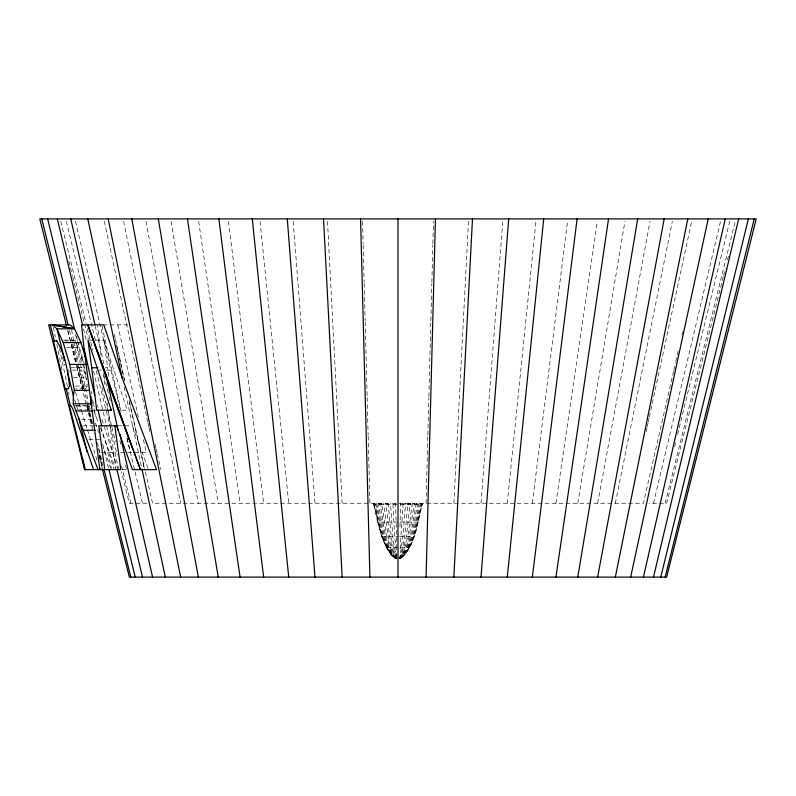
<?xml version="1.0" encoding="UTF-8"?>
<svg xmlns="http://www.w3.org/2000/svg" width="796" height="796" viewBox="0 0 796 796"><rect width="100%" height="100%" fill="white"/><g stroke="black" fill="none" stroke-linecap="round" stroke-linejoin="round"><path stroke-width="0.6" stroke-dasharray="3.98 2.98" d="M399.98 526.932L400.567 503.251M426.079 503.251L427.83 436.198M427.87 434.964L428.835 397.711M428.875 396.468L430.815 321.962M430.855 320.718L431.83 283.466M431.86 282.232L432.835 244.979M432.865 243.735L433.452 221.387M403.104 503.251L400 550.772M453.859 503.251L468.506 221.387M398.955 558.722C406.328 541.758 405.383 522.355 407.92 504.296L408 503.251M481.013 503.251L502.793 221.378M399.174 558.722C408.079 542.295 407.144 522.345 410.189 504.296L410.288 503.251L407.92 504.296L407.86 503.251M507.271 503.251L535.937 221.378M412.447 503.251L412.338 504.296C408.826 522.345 409.642 542.852 399.373 558.722M421.323 503.251L421.193 504.296C416.019 522.564 415.333 545.379 400.229 558.722C415.741 545.658 416.537 522.584 421.85 504.296L422.039 503.251L421.193 504.296L421.373 503.251M532.325 503.251L567.558 221.358M416.258 503.251L416.119 504.296C411.86 522.385 412.228 543.907 399.741 558.722M417.88 503.251L417.731 504.296C413.164 522.425 413.253 544.374 399.9 558.722M555.907 503.251L597.338 221.348M419.283 503.251L419.124 504.296C414.776 522.345 413.263 545.379 400.328 558.722C416.01 545.738 417.005 522.624 422.387 504.296L422.577 503.251M420.447 503.251L420.278 504.296C415.263 522.524 414.796 545.111 400.139 558.722M577.767 503.251L624.92 221.348M91.441 393.93L91.858 391.542M422.437 503.251L422.248 504.296C416.895 522.614 415.93 545.678 400.328 558.722M597.647 503.251L650.024 221.338M422.447 503.251L422.248 504.296L422.039 503.251M615.338 503.251L672.361 221.328M410.189 504.296L410.408 503.251L407.92 504.296M646.183 431.561L646.969 427.91M647.238 426.696L648.024 423.054M648.282 421.84L649.078 418.189M649.337 416.975L691.694 221.328M673.545 371.364L643.427 503.251L152.573 503.251L145.389 471.799M673.824 370.15L675.486 362.896M675.754 361.683L678.52 349.583M681.834 335.066L682.669 331.435M653.506 503.251L720.539 221.308M674.63 446.626L676.102 440.596M677.575 434.576L729.723 221.308M665.177 503.251L735.275 221.308M723.275 276.739L666.65 503.251L649.019 503.251M723.584 275.525L725.385 268.302M727.494 259.864L728.4 256.252M87.013 383.901L87.232 386.07L85.61 388.776L75.889 388.776M399.572 558.722C411.035 543.389 410.408 522.355 414.318 504.296L414.447 503.251L412.338 504.296L412.318 503.251M102.953 324.907L128.236 324.907M63.64 340.111L75.411 340.111L76.366 343.574M89.162 340.111L94.067 340.111M95.291 340.111L103.868 340.111L127.201 410.199L121.072 410.199M64.904 340.907L74.326 340.907M66.804 347.514L78.585 347.514L83.481 363.364M71.272 367.752L83.043 367.752L86.426 379.573M105.191 367.752L107.649 367.752L108.813 378.528M72.307 370.11L81.729 370.11L88.266 401.691M98.963 370.11L101.42 370.11M106.326 370.11L113.679 370.11M73.401 377.384L86.356 377.384L86.575 379.553M75.461 386.07L87.232 386.07M75.272 405.363L87.938 405.363L90.396 408.945M77.172 406.06L88.953 406.06M77.918 409.91L90.873 409.91M93.331 410.199L95.699 410.199M81.391 419.582L91.988 419.582M82.774 425.8L92.246 425.8M93.431 425.8L96.983 425.8M118.017 425.8L132.474 425.8L148.046 468.476M89.033 439.531L99.629 439.531M101.4 452.556L115.898 452.556M120.544 452.556L124.126 452.556M127.688 452.556L146.295 452.556L143.061 438.108M122.256 469.64L126.872 469.64M146.981 503.251L129.35 503.251L121.519 471.928M388 503.251L388.08 504.296C390.617 522.355 389.672 541.758 397.045 558.722L395.672 558.722C380.02 545.738 378.926 522.664 373.752 504.296L373.423 503.251L373.613 504.296L398 504.296L395.572 503.251L397.025 551.3M400.547 504.296L422.387 504.296M373.613 504.296L377.672 522.096L398 522.096M400.129 522.096L418.328 522.096M381.951 536.584L398 536.584M399.682 536.584L414.049 536.584M377.782 522.096L382.04 536.584L386.478 547.598L396.786 547.598M400.408 547.598L409.592 547.598M386.478 547.598L391.035 555.001L397.264 555.001M405.005 555.001L400.169 555.001L402.955 536.584L405.592 503.251L403.075 504.296L402.965 503.251M388.08 504.296L385.592 503.251L385.811 504.296C388.856 522.345 387.921 542.295 396.826 558.722M391.035 555.001L395.672 558.722M395.861 558.722C381.204 545.111 380.737 522.524 375.722 504.296L375.553 503.251M395.97 558.722C381.891 544.772 381.692 522.475 376.876 504.296L376.717 503.251M396.1 558.722C382.747 544.374 382.836 522.425 378.269 504.296L378.12 503.251M396.259 558.722C383.772 543.907 384.14 522.385 379.881 504.296L379.742 503.251L381.682 504.296C385.592 522.355 384.965 543.389 396.428 558.722M396.627 558.722C386.358 542.852 387.174 522.345 383.662 504.296L383.553 503.251M76.754 344.678L78.585 347.514M94.008 410.985L98.734 423.741M100.475 428.069L115.778 469.64M397.274 558.722C391.582 541.29 392.428 522.385 390.468 504.296L390.408 503.251M110.893 468.496L103.43 447.78M118.067 469.64L101.5 418.099M95.48 423.104L98.525 432.487M75.401 334.33L84.028 362.638M97.41 405.114L98.157 407.482M68.466 369.642L69.212 372.001M75.54 392.08L78.515 401.522M78.884 402.706L81.122 409.791M81.491 410.965L87.072 428.676M87.441 429.86L97.49 461.74M92.386 399.622L94.595 406.676M74.625 399.632L76.098 404.328M76.466 405.502L77.938 410.199M100.903 426.984L113.818 468.456M76.685 344.718L82.406 365.444M62.516 357.384L64.745 365.444M397.025 556.862L394.667 536.584L392.896 503.251L395.453 504.296L395.433 503.251M76.685 366.439L88.127 412.03M88.426 413.233L93.57 433.631M99.619 457.64L102.644 469.64M60.725 221.308L86.187 323.723M87.381 328.549L92.774 350.23M102.067 387.582L111.649 426.139M111.947 427.343L115.539 441.81M121.539 465.899L130.823 503.251M68.804 261.068L72.416 275.525M72.725 276.739L88.386 339.385M96.216 370.717L110.067 426.139M110.375 427.343L117.301 455.063M69.511 330.489L83.998 388.776M88.197 405.671L91.48 418.865M91.779 420.059L92.674 423.661M97.371 442.576L102.505 463.212M67.69 330.449L70.983 343.643M71.282 344.847L76.386 365.235M72.018 344.489L82.993 388.776M87.112 405.363L92.426 426.785M99.5 455.352L102.455 467.262M67.919 330.867L76.486 365.424M76.784 366.608L83.282 392.826M66.277 221.308L95.739 341.802M103.987 375.533L109.002 396.02M109.291 397.224L110.176 400.836M119.897 440.596L121.37 446.626M76.396 336.529L78.446 344.937M81.441 357.155L85.56 374.001M92.396 401.97L96.127 417.243M102.624 443.81L108.793 469.023M75.461 221.308L119.868 408.069M127.032 438.188L134.763 470.725M135.051 471.928L142.494 503.251M83.481 328.877L86.674 342.3M93.54 371.175L103.072 411.263M103.311 412.268L114.574 459.65L115.987 468.526M98.495 448.297L102.386 464.894M89.281 412.069L78.466 363.881M89.56 413.273L92.644 426.467M99.361 455.252L102.724 469.64M155.14 444.317L155.956 447.939M156.235 449.143L157.051 452.765M157.329 453.969L160.891 469.64M116.375 344.738L117.201 348.369M117.48 349.583L119.141 356.847M119.41 358.051L120.246 361.683M120.514 362.896L124.664 381.045M129.081 400.408L145.111 470.585M129.539 402.388L144.345 468.516M95.222 325.992L104.226 365.384M107.768 452.556L111.41 468.506M117.748 324.907L138.484 417.631M114.375 334.599L115.191 338.22M115.46 339.434L119.251 356.379M119.519 357.593L124.664 380.597M101.997 326.111L121.649 414.019M127.042 438.108L130.275 452.556M114.962 452.556L118.783 469.64M99.45 454.834L102.256 467.361M104.306 221.328L146.663 416.975M146.922 418.189L147.718 421.84M147.976 423.054L148.762 426.696M149.031 427.91L149.817 431.561M124.226 387.174L141.967 469.133M125.579 465.083L126.315 468.506M75.411 340.111L80.217 362.916M80.466 364.11L81.729 370.11M59.521 348.519L67.59 387.115M88.515 402.905L90.028 410.199M68.595 391.98L69.093 394.408M71.521 329.783L73.759 340.738M74.008 341.962L78.217 362.658M53.362 327.325L55.332 337.006M56.805 344.26L60.993 364.817M61.242 366.031L61.979 369.652M123.639 221.328L180.662 503.251M143.071 462.914L144.205 468.516M84.058 365.603L86.147 376.409M145.976 221.338L198.353 503.251M373.961 503.251L374.15 504.296C379.433 522.594 380.299 545.568 395.712 558.722C380.707 545.29 379.951 522.574 374.807 504.296L374.627 503.251M171.08 221.348L218.233 503.251M198.662 221.348L240.094 503.251M103.868 340.111L107.649 367.752M100.913 355.086L97.609 326.101M103.321 373.533L104.923 385.841M107.181 403.065L114.574 459.65M228.442 221.358L263.675 503.251M381.553 503.251L381.682 504.296L381.672 503.251M260.063 221.378L288.729 503.251M385.712 503.251L385.811 504.296M293.207 221.378L314.987 503.251M327.494 221.387L342.141 503.251M362.548 221.387L363.135 243.735M363.165 244.979L364.14 282.232M364.17 283.466L365.145 320.718M365.185 321.962L367.125 396.468M367.165 397.711L368.13 434.964M368.17 436.198L369.921 503.251M373.752 504.296L373.563 503.251L373.752 504.296"/><path stroke-width="1.19" d="M98.017 469.64L73.282 403.781L73.351 395.741L74.317 390.348L69.73 364.399L63.202 342.588L56.874 328.818L52.626 324.907L74.565 328.818L80.963 342.588L85.431 357.513M91.819 405.841L90.943 403.781L91.013 396.328M426.079 577.1L435.442 218.9M453.859 577.1L472.476 218.9M481.013 577.1L508.694 218.9M507.271 577.1L543.698 218.9M532.325 577.1L577.1 218.9M555.907 577.1L608.542 218.9M577.767 577.1L637.686 218.9M597.647 577.1L664.192 218.9M615.338 577.1L687.794 218.9M630.661 577.1L708.211 218.9M643.427 577.1L725.236 218.9M653.506 577.1L738.668 218.9M660.779 577.1L748.369 218.9M665.177 577.1L754.24 218.9M67.949 388.776L69.57 386.07C67.68 370.598 65.202 354.17 56.665 340.907M56.874 328.818L74.565 328.818L52.626 324.907M56.914 340.907L53.362 340.907L65.232 388.776L68.784 388.776M63.202 342.588L80.963 342.588M69.73 364.399L86.306 364.399M111.271 410.199L87.938 340.111L91.709 367.752L97.838 367.752M74.317 390.348L89.709 390.348M73.282 403.781L90.943 403.781M111.46 410.199L96.664 410.199L91.709 367.752M76.346 410.985L92.834 410.985M116.962 425.8L98.823 425.8L104.783 469.64L99.789 469.093L84.058 348.708L81.55 324.907L103.778 324.907L122.285 378.209L156.494 469.64L132.444 469.64L116.544 425.8M83.58 430.238L95.421 430.238M85.281 469.64L69.342 405.363L71.282 406.06L73.212 409.91L93.55 469.64M107.47 381.453L140.464 469.64L87.839 324.907L107.47 381.453L118.007 430.109M87.839 324.907L132.236 447.621M41.76 218.9L68.118 324.907M103.997 469.212L130.823 577.1M66.486 325.654L39.8 218.9L756.2 218.9L666.65 577.1L129.35 577.1L102.485 469.64M66.187 388.776L70.366 405.592M50.307 324.907L54.287 340.907M47.631 218.9L74.496 328.768L70.297 324.907L48.675 324.907L84.585 469.64L120.803 469.64L114.843 425.8M108.863 469.302L135.221 577.1M57.193 329.653L64.615 360.011M67.471 371.682L73.351 395.741M78.993 418.795L87.142 452.138M57.332 218.9L82.645 325.365M116.952 469.64L142.494 577.1M82.147 457.6L84.674 468.436M70.764 218.9L94.953 324.788M119.957 434.268L152.573 577.1M84.058 348.708L94.684 395.244M98.097 410.199L101.659 425.8M87.789 218.9L122.285 378.209M141.967 469.133L165.339 577.1M108.206 218.9L180.662 577.1M131.808 218.9L198.353 577.1M158.314 218.9L218.233 577.1M99.789 469.093L99.868 469.64M187.458 218.9L240.094 577.1M218.9 218.9L263.675 577.1M252.302 218.9L288.729 577.1M287.306 218.9L314.987 577.1M323.524 218.9L342.141 577.1M360.558 218.9L369.921 577.1M398 218.9L398 577.1"/></g></svg>
